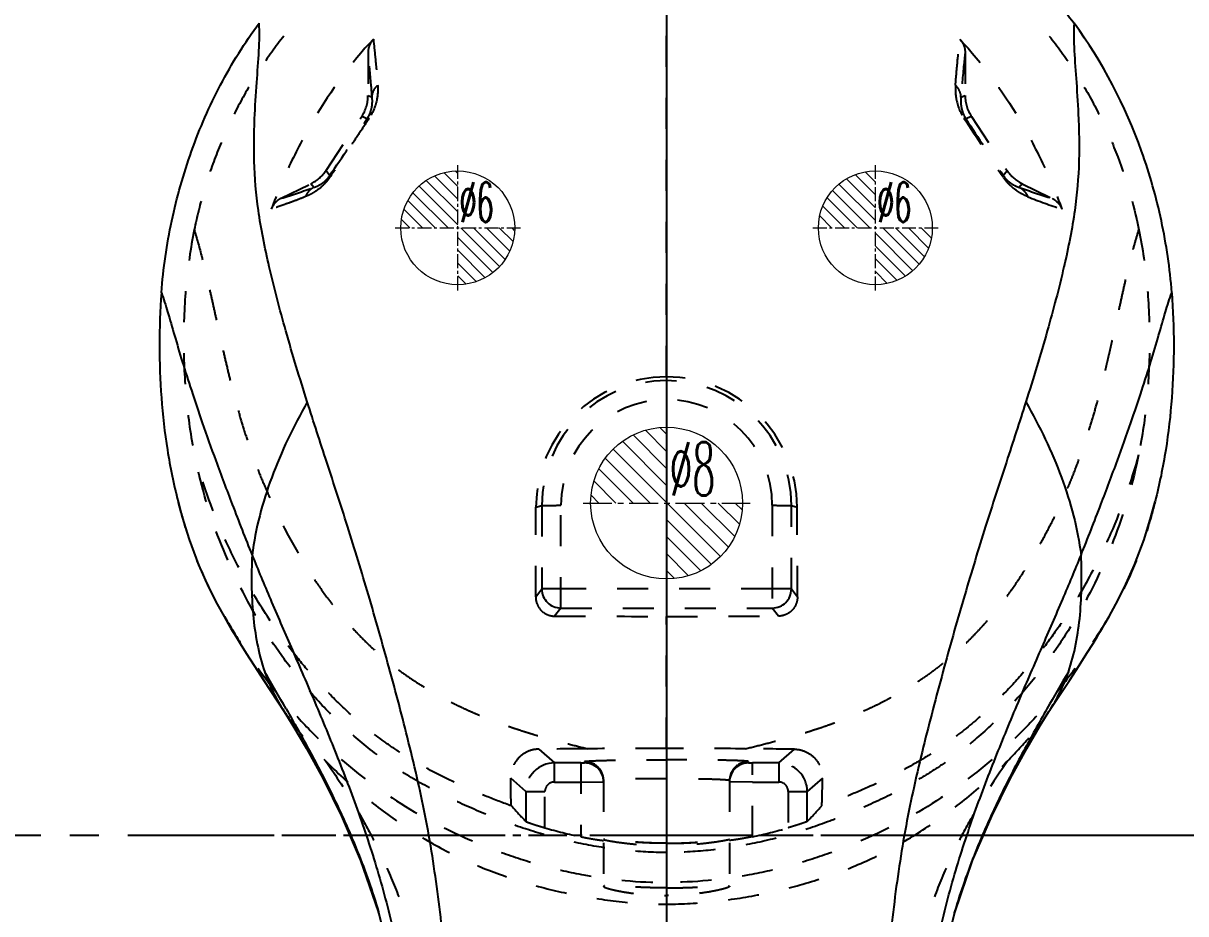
# Model space of a CAD drawing. Header units: millimetres. Extents: x 4 to 4769, y -754 to 1427.
# Drawn here: x 915.8 to 977, y 227.7 to 274.7 of the extents above; entities that cross this region are included whole.
import ezdxf
from ezdxf.enums import TextEntityAlignment as Align

# ---------------------------------------------------------------- set-up
doc = ezdxf.new("R2010")
doc.units = ezdxf.units.MM
doc.header["$LTSCALE"] = 16.335
doc.linetypes.add('CENTER', pattern=[0.6, 0.375, -0.075, 0.075, -0.075])
doc.linetypes.add('HIDDEN', pattern=[0.2, 0.1, -0.1])
doc.layers.get('0').update_dxf_attribs({"linetype": 'CONTINUOUS'})
doc.layers.add('DEFAULT_2', color=8, linetype='HIDDEN')
doc.layers.add('epin', color=13, linetype='CONTINUOUS', lineweight=9)
doc.styles.add('TXT05', font='txt.shx', dxfattribs={"width": 0.5, "bigfont": 'gbcbig.shx'})

# ---------------------------------------------------------------- blocks, each defined once
blk = doc.blocks.new('epin_ejp_8')
at = {"layer": 'epin'}
h = blk.add_hatch(dxfattribs=at)
h.set_pattern_fill('_ANSI31', color=123, scale=0.2, angle=90, style=0)
h.set_pattern_definition([(135, (-1217.56114, 35.9661), (-0.4490128, -0.4490128), [])])
h.paths.add_polyline_path([(0, 4, 0.414214), (-4, 0), (0, 0)])
h.paths.add_polyline_path([(4, 0), (0, 0), (0, -4, 0.414214)])
at = {"layer": 'epin', "color": 1, "linetype": 'CENTER', "ltscale": 0.248791}
for p, q in [((0, -4.4), (0, 4.4)), ((-4.4, 0), (4.4, 0))]:
    blk.add_line(p, q, dxfattribs=at)
at = {"layer": 'epin'}
blk.add_circle((0, 0), 4, dxfattribs=at)
at = {"layer": 'epin', "color": 6, "style": 'TXT05', "width": 0.5}
blk.add_text('%%c8', height=2.8, dxfattribs=at).set_placement((0.16, 0.4))
blk = doc.blocks.new('epin_ejp_6')
at = {"layer": 'epin'}
h = blk.add_hatch(dxfattribs=at)
h.set_pattern_fill('_ANSI31', color=123, scale=0.15, angle=90, style=0)
h.set_pattern_definition([(135, (-648.39147, -667.1919), (-0.3367596, -0.3367596), [])])
h.paths.add_polyline_path([(0, 3, 0.414214), (-3, 0), (0, 0)])
h.paths.add_polyline_path([(3, 0), (0, 0), (0, -3, 0.414214)])
at = {"layer": 'epin', "color": 1, "linetype": 'CENTER', "ltscale": 0.12}
for p, q in [((0, -3.3), (0, 3.3)), ((-3.3, 0), (3.3, 0))]:
    blk.add_line(p, q, dxfattribs=at)
at = {"layer": 'epin'}
blk.add_circle((0, 0), 3, dxfattribs=at)
at = {"layer": 'epin', "color": 6, "style": 'TXT05', "width": 0.5}
blk.add_text('%%c6', height=2.1, dxfattribs=at).set_placement((0.995, 1.35), align=Align.MIDDLE)
blk = doc.blocks.new('89')
at = {"layer": 'epin'}
for name, p in [('epin_ejp_6', (938.657, 263.885)), ('epin_ejp_8', (949.657, 249.385))]:
    blk.add_blockref(name, p, dxfattribs=at)
at = {"layer": 'epin', "rotation": 359.9999971997667}
blk.add_blockref('epin_ejp_6', (960.657, 263.885), dxfattribs=at)

msp = doc.modelspace()

# ---------------------------------------------------------------- linework, layer by layer
at = {"color": 7, "linetype": 'Continuous'}
for p, q in [((949.657, 285.721), (949.657, 178.993)), ((969.799, 238.403), (970.877, 240.04))]:
    msp.add_line(p, q, dxfattribs=at)
at = {"color": 1, "linetype": 'CENTER', "ltscale": 1.243955}
msp.add_line((787.157, 231.885), (1017.157, 231.885), dxfattribs=at)
at = {"color": 7, "linetype": 'Continuous'}
for points in [[(923.92, 249.474), (924.143, 248.639), (924.504, 247.469), (925.001, 246.133), (925.529, 244.949), (925.985, 244.053), (926.344, 243.402), (926.564, 243.023), (926.709, 242.779), (926.827, 242.584), (926.977, 242.336), (927.194, 241.986), (927.514, 241.474), (927.928, 240.826), (928.438, 240.04), (929.515, 238.404)], [(970.877, 240.04), (971.387, 240.826), (971.8, 241.474), (972.121, 241.986), (972.337, 242.336), (972.488, 242.584), (972.605, 242.779), (972.75, 243.023), (972.97, 243.402), (973.33, 244.053), (973.785, 244.949), (974.313, 246.133), (974.81, 247.469), (975.171, 248.639), (975.394, 249.474)], [(929.516, 238.403), (929.977, 237.671), (930.687, 236.457), (931.561, 234.85), (932.531, 232.887), (933.535, 230.546), (934.475, 227.82), (935.267, 224.677)], [(963.433, 221.437), (964.048, 224.677), (964.839, 227.82), (965.779, 230.546), (966.783, 232.887), (967.753, 234.85), (968.628, 236.457), (969.337, 237.671), (969.798, 238.403)]]:
    msp.add_lwpolyline(points, dxfattribs=at)
for centre, radius, start, end in [((769.24, 146.644), 184.842, 29.81168, 30.50753), ((1130.074, 146.644), 184.841, 149.49247, 150.18832), ((902.17, 218.31), 33.692, 16.26383, 16.44492), ((997.144, 218.31), 33.692, 163.55508, 163.73617)]:
    msp.add_arc(centre, radius, start, end, dxfattribs=at)
for points, knots in [([(949.657, 285.721), (950.699, 285.721), (952.784, 285.57), (955.855, 284.955), (958.841, 284.011), (961.708, 282.749), (964.412, 281.168), (966.91, 279.276), (969.17, 277.108), (970.507, 275.502), (971.125, 274.664)], [0, 0, 0, 0, 0.12498, 0.249978, 0.374983, 0.499992, 0.624992, 0.749988, 0.875002, 1, 1, 1, 1]), ([(923.044, 260.469), (923.14, 261.739), (923.508, 264.268), (924.554, 267.954), (926.084, 271.468), (927.434, 273.641), (928.19, 274.666)], [0, 0, 0, 0, 0.250004, 0.50001, 0.750019, 1, 1, 1, 1]), ([(930.731, 254.714), (930.337, 255.957), (929.616, 258.313), (928.855, 261.203), (928.396, 263.324), (928.077, 265.174), (927.929, 266.911), (927.92, 268.522), (927.963, 269.91), (928.06, 271.466), (928.173, 272.911), (928.218, 273.949), (928.208, 274.432), (928.189, 274.664)], [0, 0, 0, 0, 0.192649, 0.364013, 0.441438, 0.513309, 0.641302, 0.698386, 0.751394, 0.846442, 0.92871, 0.965608, 1, 1, 1, 1]), ([(971.126, 274.663), (971.107, 274.431), (971.097, 273.948), (971.142, 272.91), (971.255, 271.465), (971.352, 269.909), (971.395, 268.521), (971.386, 266.91), (971.238, 265.173), (970.919, 263.323), (970.46, 261.202), (969.698, 258.312), (968.978, 255.956), (968.584, 254.714)], [0, 0, 0, 0, 0.034393, 0.071291, 0.15356, 0.248608, 0.301617, 0.3587, 0.486693, 0.558564, 0.635989, 0.807351, 1, 1, 1, 1]), ([(976.27, 260.469), (976.174, 261.739), (975.805, 264.269), (974.417, 269.17), (972.634, 272.621), (971.125, 274.664)], [0, 0, 0, 0, 0.250341, 0.500682, 1, 1, 1, 1]), ([(923.044, 260.469), (922.975, 259.549), (922.908, 257.702), (923.007, 254.933), (923.325, 252.18), (923.694, 250.369), (923.92, 249.474)], [0, 0, 0, 0, 0.250009, 0.500013, 0.750014, 1, 1, 1, 1]), ([(923.044, 260.468), (923.166, 260.135), (923.4, 259.386), (923.747, 258.17), (924.152, 256.79), (924.641, 255.254), (925.227, 253.516), (925.945, 251.51), (926.818, 249.185), (927.469, 247.527), (927.824, 246.64)], [0, 0, 0, 0, 0.072748, 0.160669, 0.259238, 0.367526, 0.490945, 0.635072, 0.804137, 1, 1, 1, 1]), ([(971.49, 246.64), (971.845, 247.527), (972.496, 249.185), (973.369, 251.51), (974.087, 253.516), (974.673, 255.254), (975.162, 256.79), (975.567, 258.17), (975.914, 259.387), (976.149, 260.135), (976.27, 260.469)], [0, 0, 0, 0, 0.195863, 0.364928, 0.509055, 0.632474, 0.740762, 0.839332, 0.927252, 1, 1, 1, 1]), ([(976.27, 260.469), (976.339, 259.549), (976.406, 257.703), (976.307, 254.933), (975.99, 252.18), (975.621, 250.369), (975.394, 249.474)], [0, 0, 0, 0, 0.250009, 0.500014, 0.750015, 1, 1, 1, 1]), ([(930.731, 254.714), (930.366, 254.071), (929.684, 252.769), (928.558, 250.123), (927.999, 248.036), (927.824, 246.64)], [0, 0, 0, 0, 0.257068, 0.510579, 1, 1, 1, 1]), ([(938.127, 224.017), (937.987, 225.471), (937.697, 228.358), (937.054, 232.626), (936.1, 236.74), (935.056, 240.702), (933.978, 244.496), (932.882, 248.095), (931.782, 251.474), (931.067, 253.656), (930.731, 254.714)], [0, 0, 0, 0, 0.138436, 0.27498, 0.408637, 0.538389, 0.663283, 0.782371, 0.894814, 1, 1, 1, 1]), ([(968.584, 254.714), (968.248, 253.656), (967.532, 251.474), (966.432, 248.095), (965.336, 244.496), (964.258, 240.702), (963.214, 236.74), (962.26, 232.626), (961.618, 228.358), (961.327, 225.471), (961.187, 224.017)], [0, 0, 0, 0, 0.105186, 0.217629, 0.336717, 0.461611, 0.591363, 0.72502, 0.861564, 1, 1, 1, 1]), ([(968.584, 254.714), (968.948, 254.071), (969.63, 252.769), (970.756, 250.123), (971.316, 248.036), (971.49, 246.64)], [0, 0, 0, 0, 0.257068, 0.510579, 1, 1, 1, 1]), ([(927.824, 246.64), (927.773, 245.595), (927.781, 244.024), (928.065, 241.965), (928.325, 240.963), (928.492, 240.479)], [0, 0, 0, 0, 0.503643, 0.75318, 1, 1, 1, 1]), ([(927.824, 246.64), (928.135, 245.863), (928.812, 244.245), (929.904, 241.729), (931.082, 239.014), (932.285, 236.108), (933.464, 233.034), (934.535, 229.795), (935.404, 226.374), (935.843, 224.024), (936.034, 222.821)], [0, 0, 0, 0, 0.099372, 0.208128, 0.32565, 0.450673, 0.581405, 0.716374, 0.855381, 1, 1, 1, 1]), ([(963.28, 222.821), (963.472, 224.024), (963.91, 226.374), (964.78, 229.795), (965.85, 233.034), (967.029, 236.108), (968.232, 239.014), (969.41, 241.729), (970.502, 244.245), (971.179, 245.863), (971.49, 246.64)], [0, 0, 0, 0, 0.144619, 0.283626, 0.418595, 0.549327, 0.67435, 0.791872, 0.900628, 1, 1, 1, 1]), ([(970.822, 240.479), (970.989, 240.963), (971.249, 241.965), (971.533, 244.024), (971.541, 245.595), (971.49, 246.64)], [0, 0, 0, 0, 0.24682, 0.496357, 1, 1, 1, 1]), ([(928.492, 240.479), (928.618, 240.114), (928.915, 239.398), (929.303, 238.727), (929.515, 238.404)], [0, 0, 0, 0, 0.499698, 1, 1, 1, 1]), ([(969.799, 238.404), (970.011, 238.727), (970.399, 239.398), (970.696, 240.114), (970.822, 240.479)], [0, 0, 0, 0, 0.500302, 1, 1, 1, 1]), ([(929.62, 238.538), (930.04, 237.803), (930.677, 236.664), (931.511, 235.088), (932.153, 233.802), (932.788, 232.437), (933.625, 230.467), (934.168, 228.917), (934.484, 227.848)], [0, 0, 0, 0, 0.215832, 0.332321, 0.454463, 0.582269, 0.71577, 1, 1, 1, 1]), ([(969.694, 238.538), (969.274, 237.803), (968.637, 236.664), (967.804, 235.088), (967.161, 233.802), (966.527, 232.437), (965.69, 230.467), (965.146, 228.917), (964.831, 227.848)], [0, 0, 0, 0, 0.215832, 0.332321, 0.454463, 0.582269, 0.71577, 1, 1, 1, 1])]:
    msp.add_open_spline(points, degree=3, knots=knots, dxfattribs=at)
at = {"layer": 'DEFAULT_2', "color": 1, "linetype": 'CENTER', "ltscale": 0.331089}
for p, q in [((949.657, 285.721), (949.657, 178.049)), ((922.908, 231.885), (976.406, 231.885))]:
    msp.add_line(p, q, dxfattribs=at)
at = {"layer": 'DEFAULT_2', "color": 8, "linetype": 'HIDDEN'}
for p, q in [((949.657, 256.036), (949.657, 283.332)), ((933.929, 273.104), (933.929, 270.854)), ((965.385, 273.104), (965.385, 270.854)), ((933.929, 270.854), (934.147, 270.768)), ((965.167, 270.768), (965.385, 270.854)), ((931.719, 266.906), (933.596, 269.746)), ((933.89, 269.631), (933.596, 269.746)), ((965.718, 269.746), (965.424, 269.631)), ((965.718, 269.746), (967.595, 266.906)), ((931.719, 266.906), (931.923, 266.647)), ((967.391, 266.647), (967.595, 266.906)), ((929.351, 265.441), (930.924, 266.209)), ((931.074, 266.018), (930.924, 266.209)), ((968.39, 266.209), (968.24, 266.018)), ((968.39, 266.209), (969.963, 265.441)), ((942.776, 249.169), (943.084, 249.262)), ((943.084, 249.262), (943.084, 244.859)), ((944.089, 243.854), (944.089, 249.265)), ((955.225, 249.265), (955.225, 243.854)), ((956.23, 249.262), (956.538, 249.169)), ((956.23, 244.859), (956.23, 249.262)), ((942.762, 244.44), (943.084, 244.859)), ((955.225, 244.862), (944.089, 244.862)), ((956.23, 244.859), (956.552, 244.44)), ((944.089, 243.854), (943.761, 243.428)), ((944.089, 243.854), (955.225, 243.854)), ((955.553, 243.428), (955.225, 243.854)), ((949.657, 236.459), (949.657, 243.415)), ((942.924, 236.417), (943.752, 235.689)), ((955.563, 235.689), (956.39, 236.417)), ((945.135, 235.689), (943.752, 235.689)), ((943.752, 234.687), (943.752, 235.689)), ((945.135, 235.689), (945.135, 231.806)), ((945.336, 235.762), (945.336, 235.693)), ((953.979, 235.693), (953.979, 235.762)), ((955.563, 235.689), (954.18, 235.689)), ((954.18, 231.806), (954.18, 235.689)), ((955.563, 235.689), (955.563, 234.687)), ((942.245, 234.182), (941.445, 234.886)), ((943.752, 234.687), (945.135, 234.687)), ((945.135, 234.687), (946.341, 234.689)), ((946.341, 234.757), (946.341, 229.187)), ((952.974, 234.757), (952.974, 229.187)), ((954.18, 234.687), (952.974, 234.689)), ((954.18, 234.687), (955.563, 234.687)), ((957.87, 234.886), (957.07, 234.182)), ((942.245, 234.182), (942.245, 232.606)), ((943.249, 232.275), (943.249, 234.185)), ((956.065, 234.185), (956.065, 232.275)), ((957.07, 232.606), (957.07, 234.182))]:
    msp.add_line(p, q, dxfattribs=at)
for centre, radius, start, end in [((773.321, 373.355), 191.157, 326.06717, 327.13844), ((1182.218, 411.705), 259.267, 213.21977, 214.04274), ((1133.911, 378.575), 200.64, 212.88688, 213.90751), ((920.341, 295.213), 31.105, 286.83834, 290.18604), ((978.815, 294.741), 30.608, 249.78676, 253.18886), ((979.961, 293.906), 30.541, 248.32487, 251.91734), ((949.663, 249.151), 6.886, 90.04734, 179.84905), ((949.651, 249.151), 6.886, 0.15099, 89.95262), ((949.657, 249.261), 6.573, 0.00052, 179.99948), ((949.657, 249.265), 5.568, 0.00071, 179.99959), ((944.089, 244.859), 1.005, 180.01216, 269.98831), ((955.225, 244.859), 1.005, 270.01169, 359.98784), ((949.699, 1630.434), 1387.019, 269.754722, 269.998282), ((949.614, 1631.294), 1387.879, 270.001794, 270.245203), ((954.163, -914.344), 1150.816, 90.43118, 90.559551), ((950.429, -356.723), 593.183, 90.0746, 90.475916), ((948.89, -355.721), 592.18, 89.523745, 89.92574), ((945.152, -914.284), 1150.756, 89.440445, 89.568823), ((943.753, 234.181), 1.508, 90.02958, 179.97034), ((945.336, 234.757), 1.005, 0.00816, 90.00851), ((945.336, 234.688), 1.005, 0.00796, 90.00786), ((953.978, 234.757), 1.005, 89.99146, 179.99181), ((953.979, 234.688), 1.005, 89.9921, 179.992), ((955.562, 234.181), 1.508, 0.02964, 89.97044), ((943.752, 234.185), 0.502, 89.99418, 180.00523), ((955.563, 234.185), 0.502, 359.99477, 90.00583), ((980.708, 268.958), 52.923, 222.17412, 223.38358), ((917.969, 269.548), 53.792, 316.62618, 317.81611), ((950.262, 256.448), 25.17, 253.82306, 258.24632), ((949.052, 256.448), 25.17, 281.75368, 286.17694)]:
    msp.add_arc(centre, radius, start, end, dxfattribs=at)
for centre, major_axis, ratio, start_param, end_param in [((931.918, 270.854), (1.927, -0.575), 0.999332, -0.293908, 0.289837), ((967.397, 270.854), (1.927, 0.575), 0.999332, -3.43143, -2.847685), ((930.041, 268.016), (1.332, -1.507), 0.999346, -0.269854, 0.262372), ((969.273, 268.016), (-1.332, -1.507), 0.999346, -0.262372, 0.269854)]:
    msp.add_ellipse(centre, major_axis=major_axis, ratio=ratio, start_param=start_param, end_param=end_param, dxfattribs=at)
for points, knots in [([(949.657, 283.332), (948.233, 283.332), (946.092, 283.106), (943.316, 282.455), (941.274, 281.811), (939.28, 281.036), (937.335, 280.143), (935.456, 279.117), (933.663, 277.948), (931.978, 276.625), (930.439, 275.135), (929.067, 273.49), (927.862, 271.72), (926.827, 269.845), (925.96, 267.887), (925.266, 265.862), (924.918, 264.477), (924.775, 263.779)], [0, 0, 0, 0, 0.124873, 0.187385, 0.249898, 0.312413, 0.374927, 0.43744, 0.49995, 0.562455, 0.624956, 0.68746, 0.749965, 0.812473, 0.874982, 0.937491, 1, 1, 1, 1]), ([(949.657, 283.332), (951.081, 283.332), (953.223, 283.106), (955.998, 282.455), (958.04, 281.812), (960.034, 281.036), (961.979, 280.144), (963.857, 279.117), (965.651, 277.949), (967.335, 276.626), (968.874, 275.136), (970.246, 273.491), (971.452, 271.721), (972.487, 269.846), (973.642, 267.239), (974.252, 265.176), (974.538, 263.781)], [0, 0, 0, 0, 0.124888, 0.187406, 0.249927, 0.312449, 0.374969, 0.43749, 0.500007, 0.562519, 0.625028, 0.687539, 0.750051, 0.812566, 0.875082, 1, 1, 1, 1]), ([(934.211, 273.829), (933.016, 272.553), (931.452, 270.41), (929.82, 267.311), (929.14, 265.694), (928.833, 264.874)], [0, 0, 0, 0, 0.499614, 0.749825, 1, 1, 1, 1]), ([(934.211, 273.829), (934.121, 273.733), (933.977, 273.503), (933.929, 273.236), (933.929, 273.104)], [0, 0, 0, 0, 0.499903, 1, 1, 1, 1]), ([(934.211, 273.829), (934.251, 273.463), (934.335, 272.654), (934.402, 271.843), (934.437, 271.4)], [0, 0, 0, 0, 0.45289, 1, 1, 1, 1]), ([(964.877, 271.4), (964.912, 271.843), (964.979, 272.654), (965.063, 273.463), (965.103, 273.829)], [0, 0, 0, 0, 0.54711, 1, 1, 1, 1]), ([(965.103, 273.829), (965.193, 273.733), (965.337, 273.503), (965.385, 273.236), (965.385, 273.104)], [0, 0, 0, 0, 0.499887, 1, 1, 1, 1]), ([(965.103, 273.829), (966.298, 272.553), (967.862, 270.41), (969.495, 267.312), (970.175, 265.694), (970.482, 264.874)], [0, 0, 0, 0, 0.499619, 0.749826, 1, 1, 1, 1]), ([(934.147, 270.768), (934.131, 270.991), (934.068, 271.771), (933.993, 272.549), (933.929, 273.104)], [0, 0, 0, 0, 0.285852, 1, 1, 1, 1]), ([(965.385, 273.104), (965.366, 272.936), (965.28, 272.159), (965.213, 271.379), (965.167, 270.768)], [0, 0, 0, 0, 0.216435, 1, 1, 1, 1]), ([(934.437, 271.4), (934.455, 271.162), (934.427, 270.552), (934.194, 269.971), (933.993, 269.665)], [0, 0, 0, 0, 0.393913, 1, 1, 1, 1]), ([(934.147, 270.768), (934.149, 270.885), (934.205, 271.123), (934.349, 271.318), (934.437, 271.4)], [0, 0, 0, 0, 0.492232, 1, 1, 1, 1]), ([(964.877, 271.4), (964.859, 271.162), (964.888, 270.552), (965.119, 269.971), (965.322, 269.665)], [0, 0, 0, 0, 0.393902, 1, 1, 1, 1]), ([(965.167, 270.768), (965.165, 270.885), (965.11, 271.123), (964.965, 271.318), (964.877, 271.4)], [0, 0, 0, 0, 0.492314, 1, 1, 1, 1]), ([(933.89, 269.631), (933.965, 269.748), (934.07, 269.968), (934.161, 270.355), (934.165, 270.615), (934.147, 270.768)], [0, 0, 0, 0, 0.350536, 0.61016, 1, 1, 1, 1]), ([(965.167, 270.768), (965.15, 270.615), (965.153, 270.355), (965.244, 269.968), (965.349, 269.748), (965.424, 269.631)], [0, 0, 0, 0, 0.38984, 0.649464, 1, 1, 1, 1]), ([(933.993, 269.665), (933.825, 269.408), (933.484, 268.891), (932.97, 268.113), (932.45, 267.337), (932.102, 266.822), (931.93, 266.565)], [0, 0, 0, 0, 0.247444, 0.498978, 0.751041, 1, 1, 1, 1]), ([(933.89, 269.631), (933.895, 269.636), (933.924, 269.66), (933.963, 269.665), (933.993, 269.665)], [0, 0, 0, 0, 0.202507, 1, 1, 1, 1]), ([(965.424, 269.631), (965.419, 269.637), (965.39, 269.66), (965.351, 269.665), (965.322, 269.665)], [0, 0, 0, 0, 0.205336, 1, 1, 1, 1]), ([(931.93, 266.565), (931.868, 266.471), (931.741, 266.308), (931.496, 266.052), (931.218, 265.829), (930.912, 265.646), (930.721, 265.561), (930.633, 265.525)], [0, 0, 0, 0, 0.199842, 0.367052, 0.628334, 0.831334, 1, 1, 1, 1]), ([(931.074, 266.018), (931.199, 266.057), (931.405, 266.15), (931.695, 266.362), (931.847, 266.535), (931.923, 266.647)], [0, 0, 0, 0, 0.36476, 0.622432, 1, 1, 1, 1]), ([(931.923, 266.647), (931.921, 266.642), (931.913, 266.614), (931.922, 266.585), (931.93, 266.565)], [0, 0, 0, 0, 0.204206, 1, 1, 1, 1]), ([(967.391, 266.647), (967.394, 266.642), (967.401, 266.614), (967.393, 266.585), (967.384, 266.565)], [0, 0, 0, 0, 0.202077, 1, 1, 1, 1]), ([(968.681, 265.525), (968.593, 265.561), (968.402, 265.646), (968.096, 265.83), (967.817, 266.052), (967.574, 266.308), (967.445, 266.471), (967.384, 266.565)], [0, 0, 0, 0, 0.168654, 0.371758, 0.633096, 0.800402, 1, 1, 1, 1]), ([(967.391, 266.647), (967.467, 266.535), (967.62, 266.362), (967.909, 266.15), (968.115, 266.057), (968.24, 266.018)], [0, 0, 0, 0, 0.377568, 0.63524, 1, 1, 1, 1]), ([(931.074, 266.018), (930.975, 265.968), (930.793, 265.827), (930.674, 265.631), (930.633, 265.525)], [0, 0, 0, 0, 0.495379, 1, 1, 1, 1]), ([(968.24, 266.018), (968.339, 265.968), (968.521, 265.828), (968.64, 265.631), (968.681, 265.525)], [0, 0, 0, 0, 0.494033, 1, 1, 1, 1]), ([(930.633, 265.525), (930.458, 265.457), (930.13, 265.328), (929.659, 265.156), (929.234, 265.006), (928.963, 264.915), (928.833, 264.874)], [0, 0, 0, 0, 0.294017, 0.552762, 0.78583, 1, 1, 1, 1]), ([(929.351, 265.441), (929.234, 265.384), (929.019, 265.225), (928.878, 264.996), (928.833, 264.874)], [0, 0, 0, 0, 0.50007, 1, 1, 1, 1]), ([(969.963, 265.441), (970.08, 265.384), (970.295, 265.225), (970.436, 264.996), (970.482, 264.874)], [0, 0, 0, 0, 0.500074, 1, 1, 1, 1]), ([(924.775, 263.779), (924.576, 262.806), (924.296, 260.834), (924.172, 257.853), (924.311, 254.873), (924.589, 252.901), (924.79, 251.928)], [0, 0, 0, 0, 0.249981, 0.499997, 0.750015, 1, 1, 1, 1]), ([(924.776, 263.779), (924.919, 263.303), (925.123, 262.577), (925.363, 261.59), (925.539, 260.825), (925.716, 260.046), (925.892, 259.248), (926.067, 258.43), (926.253, 257.597), (926.452, 256.748), (926.656, 255.881), (926.884, 254.999), (927.135, 254.102), (927.408, 253.188), (927.718, 252.26), (928.062, 251.318), (928.442, 250.362), (928.869, 249.396), (929.501, 248.072), (930.224, 246.746), (931.048, 245.427), (931.628, 244.596), (932.135, 243.935), (932.541, 243.435), (932.974, 242.938), (933.435, 242.447), (933.923, 241.956), (934.447, 241.475), (935.008, 241.004), (935.603, 240.54), (936.24, 240.092), (936.919, 239.663), (937.51, 239.315), (938.002, 239.048), (938.386, 238.854), (938.778, 238.666), (939.177, 238.478), (939.585, 238.295), (940.003, 238.122), (940.429, 237.956), (940.862, 237.791), (941.302, 237.632), (941.75, 237.482), (942.204, 237.337), (942.819, 237.148), (943.599, 236.926), (944.547, 236.678), (945.183, 236.517), (945.502, 236.439)], [0, 0, 0, 0, 0.040267, 0.061106, 0.082332, 0.103832, 0.125889, 0.148588, 0.171601, 0.195068, 0.219251, 0.243831, 0.268919, 0.294764, 0.321138, 0.348206, 0.376025, 0.404501, 0.433815, 0.49486, 0.526808, 0.559889, 0.57691, 0.594319, 0.612101, 0.630288, 0.648981, 0.668162, 0.687902, 0.7083, 0.729329, 0.751016, 0.773406, 0.784847, 0.796441, 0.808198, 0.820123, 0.832201, 0.844423, 0.856792, 0.869306, 0.881951, 0.894718, 0.907601, 0.920589, 0.946827, 0.973329, 1, 1, 1, 1]), ([(953.812, 236.439), (954.132, 236.517), (954.768, 236.678), (955.716, 236.926), (956.495, 237.149), (957.11, 237.337), (957.564, 237.482), (958.012, 237.632), (958.452, 237.792), (958.885, 237.955), (959.312, 238.121), (959.728, 238.298), (960.137, 238.48), (960.538, 238.662), (960.93, 238.853), (961.31, 239.053), (961.683, 239.253), (962.047, 239.456), (962.4, 239.667), (962.742, 239.883), (963.076, 240.101), (963.401, 240.321), (963.712, 240.549), (964.015, 240.779), (964.31, 241.009), (964.594, 241.244), (964.956, 241.56), (965.391, 241.956), (965.879, 242.446), (966.339, 242.939), (966.773, 243.435), (967.179, 243.936), (967.686, 244.597), (968.265, 245.428), (968.895, 246.431), (969.46, 247.43), (969.979, 248.417), (970.445, 249.396), (970.872, 250.363), (971.251, 251.319), (971.598, 252.26), (971.902, 253.189), (972.183, 254.102), (972.388, 254.856), (972.544, 255.45), (972.657, 255.887), (972.763, 256.322), (972.864, 256.755), (972.963, 257.182), (973.06, 257.604), (973.156, 258.021), (973.246, 258.436), (973.334, 258.848), (973.452, 259.386), (973.603, 260.047), (973.769, 260.829), (973.921, 261.469), (974.045, 261.97), (974.167, 262.463), (974.325, 263.068), (974.466, 263.546), (974.538, 263.781)], [0, 0, 0, 0, 0.026671, 0.053172, 0.079409, 0.092396, 0.105279, 0.118046, 0.130691, 0.143201, 0.155569, 0.167797, 0.179874, 0.191786, 0.203547, 0.215157, 0.226591, 0.237854, 0.248961, 0.259907, 0.270665, 0.281249, 0.291695, 0.301966, 0.312058, 0.322013, 0.331833, 0.350999, 0.369682, 0.38789, 0.405657, 0.423068, 0.440089, 0.473181, 0.505106, 0.536085, 0.566162, 0.595487, 0.623961, 0.651795, 0.678821, 0.70529, 0.730974, 0.756238, 0.768586, 0.780739, 0.792835, 0.804884, 0.816759, 0.828401, 0.839926, 0.851443, 0.862876, 0.874086, 0.89601, 0.917842, 0.938922, 0.949288, 0.959652, 0.980099, 1, 1, 1, 1]), ([(974.538, 263.781), (974.738, 262.808), (975.019, 260.836), (975.142, 257.854), (975.004, 254.873), (974.725, 252.901), (974.525, 251.928)], [0, 0, 0, 0, 0.249981, 0.499997, 0.750015, 1, 1, 1, 1]), ([(949.657, 230.972), (948.923, 230.972), (947.455, 231.051), (945.275, 231.381), (943.134, 231.905), (941.044, 232.606), (939.009, 233.45), (937.031, 234.421), (935.14, 235.555), (933.383, 236.889), (931.78, 238.404), (930.322, 240.057), (929.009, 241.827), (927.458, 244.322), (925.902, 247.66), (925.085, 250.492), (924.79, 251.928)], [0, 0, 0, 0, 0.062506, 0.125015, 0.187527, 0.250042, 0.312558, 0.375075, 0.437583, 0.500086, 0.562593, 0.625105, 0.687618, 0.750132, 0.875064, 1, 1, 1, 1]), ([(941.488, 233.426), (941.044, 233.584), (940.183, 233.915), (938.564, 234.608), (937.061, 235.361), (935.696, 236.183), (934.517, 236.987), (933.226, 238.026), (931.88, 239.316), (930.72, 240.593), (929.71, 241.853), (928.564, 243.46), (927.383, 245.414), (925.96, 248.328), (925.184, 250.514), (924.79, 251.926)], [0, 0, 0, 0, 0.054385, 0.106452, 0.203473, 0.248206, 0.290412, 0.368221, 0.439345, 0.505436, 0.567377, 0.625742, 0.733333, 0.83066, 1, 1, 1, 1]), ([(974.525, 251.928), (974.229, 250.491), (973.412, 247.659), (971.856, 244.321), (970.304, 241.827), (968.992, 240.056), (967.533, 238.403), (966.197, 237.141), (965.052, 236.22), (964.155, 235.581), (963.226, 234.989), (961.952, 234.259), (960.635, 233.608), (959.287, 233.027), (957.92, 232.49), (956.18, 231.905), (954.039, 231.38), (951.859, 231.051), (950.391, 230.972), (949.657, 230.972)], [0, 0, 0, 0, 0.124952, 0.249882, 0.312391, 0.374902, 0.437416, 0.499943, 0.531198, 0.56245, 0.593715, 0.624986, 0.687483, 0.718741, 0.750004, 0.812503, 0.874994, 0.937508, 1, 1, 1, 1]), ([(974.524, 251.926), (974.13, 250.514), (973.355, 248.328), (971.932, 245.414), (970.75, 243.46), (969.604, 241.853), (968.594, 240.593), (967.434, 239.316), (966.089, 238.026), (964.797, 236.987), (963.618, 236.183), (962.254, 235.361), (960.75, 234.608), (959.131, 233.915), (958.27, 233.584), (957.827, 233.426)], [0, 0, 0, 0, 0.16934, 0.266666, 0.374257, 0.432623, 0.494564, 0.560654, 0.631779, 0.709588, 0.751793, 0.796527, 0.893548, 0.945615, 1, 1, 1, 1]), ([(923.92, 249.474), (924.01, 249.121), (924.202, 248.416), (924.642, 247.024), (925.317, 245.326), (926.344, 243.389), (927.506, 241.532), (928.793, 239.759), (930.204, 238.082), (931.742, 236.52), (933.962, 234.622), (937.029, 232.617), (940.372, 231.124), (943.159, 230.251), (946.006, 229.603), (948.199, 229.395), (949.657, 229.395)], [0, 0, 0, 0, 0.031267, 0.062534, 0.125046, 0.187563, 0.250084, 0.312607, 0.37513, 0.43765, 0.50017, 0.625103, 0.750051, 0.812573, 0.875093, 1, 1, 1, 1]), ([(943.084, 249.262), (943.086, 249.262), (943.093, 249.261), (943.108, 249.262), (943.133, 249.262), (943.167, 249.263), (943.209, 249.263), (943.282, 249.263), (943.391, 249.264), (943.541, 249.264), (943.712, 249.264), (943.897, 249.265), (944.024, 249.265), (944.089, 249.265)], [0, 0, 0, 0, 0.005795, 0.021022, 0.045526, 0.079127, 0.121479, 0.172154, 0.29661, 0.447666, 0.619679, 0.806348, 1, 1, 1, 1]), ([(975.394, 249.474), (975.215, 248.767), (974.807, 247.364), (973.997, 245.326), (972.971, 243.389), (971.808, 241.532), (970.521, 239.759), (969.11, 238.082), (967.573, 236.52), (965.352, 234.622), (962.285, 232.617), (958.942, 231.124), (956.155, 230.251), (953.308, 229.603), (951.115, 229.395), (949.657, 229.395)], [0, 0, 0, 0, 0.062521, 0.125033, 0.187551, 0.250073, 0.312597, 0.375121, 0.437642, 0.500163, 0.625098, 0.750048, 0.81257, 0.875091, 1, 1, 1, 1]), ([(955.225, 249.265), (955.29, 249.265), (955.418, 249.265), (955.603, 249.264), (955.773, 249.264), (955.923, 249.264), (956.033, 249.263), (956.105, 249.263), (956.148, 249.263), (956.181, 249.262), (956.206, 249.262), (956.221, 249.261), (956.228, 249.262), (956.23, 249.262)], [0, 0, 0, 0, 0.193652, 0.380321, 0.552334, 0.70339, 0.827846, 0.878521, 0.920873, 0.954474, 0.978978, 0.994205, 1, 1, 1, 1]), ([(942.762, 244.44), (942.763, 244.839), (942.767, 246.415), (942.772, 247.991), (942.776, 249.169)], [0, 0, 0, 0, 0.252697, 1, 1, 1, 1]), ([(956.552, 244.44), (956.551, 244.839), (956.547, 246.415), (956.542, 247.991), (956.538, 249.169)], [0, 0, 0, 0, 0.252697, 1, 1, 1, 1]), ([(942.762, 244.44), (942.762, 244.307), (942.814, 244.041), (943.037, 243.707), (943.367, 243.482), (943.63, 243.428), (943.761, 243.428)], [0, 0, 0, 0, 0.254421, 0.502959, 0.749741, 1, 1, 1, 1]), ([(944.089, 244.862), (944.024, 244.862), (943.897, 244.862), (943.712, 244.862), (943.541, 244.862), (943.391, 244.861), (943.282, 244.861), (943.209, 244.861), (943.167, 244.86), (943.133, 244.86), (943.108, 244.86), (943.093, 244.859), (943.086, 244.86), (943.084, 244.859)], [0, 0, 0, 0, 0.193652, 0.380321, 0.552334, 0.70339, 0.827846, 0.878521, 0.920873, 0.954474, 0.978978, 0.994205, 1, 1, 1, 1]), ([(956.23, 244.859), (956.228, 244.86), (956.221, 244.859), (956.206, 244.86), (956.181, 244.86), (956.148, 244.86), (956.105, 244.861), (956.033, 244.861), (955.923, 244.861), (955.773, 244.862), (955.603, 244.862), (955.418, 244.862), (955.29, 244.862), (955.225, 244.862)], [0, 0, 0, 0, 0.005795, 0.021022, 0.045526, 0.079127, 0.121479, 0.172154, 0.29661, 0.447666, 0.619679, 0.806348, 1, 1, 1, 1]), ([(956.552, 244.44), (956.553, 244.307), (956.5, 244.041), (956.277, 243.707), (955.947, 243.482), (955.684, 243.428), (955.553, 243.428)], [0, 0, 0, 0, 0.254515, 0.503051, 0.749799, 1, 1, 1, 1]), ([(929.516, 238.404), (929.832, 237.922), (930.529, 237.028), (931.296, 236.198), (931.684, 235.805)], [0, 0, 0, 0, 0.51069, 1, 1, 1, 1]), ([(967.63, 235.805), (968.019, 236.198), (968.785, 237.028), (969.482, 237.922), (969.799, 238.404)], [0, 0, 0, 0, 0.48931, 1, 1, 1, 1]), ([(942.924, 236.417), (942.728, 236.415), (942.334, 236.331), (941.843, 235.988), (941.516, 235.482), (941.443, 235.084), (941.445, 234.886)], [0, 0, 0, 0, 0.249977, 0.498156, 0.746805, 1, 1, 1, 1]), ([(956.39, 236.417), (956.586, 236.415), (956.98, 236.331), (957.472, 235.988), (957.798, 235.482), (957.872, 235.084), (957.87, 234.886)], [0, 0, 0, 0, 0.250009, 0.498223, 0.746881, 1, 1, 1, 1]), ([(931.684, 235.805), (932.293, 235.187), (933.559, 234.026), (935.593, 232.484), (937.733, 231.17), (939.981, 230.116), (942.314, 229.311), (944.713, 228.731), (947.164, 228.352), (948.823, 228.251), (949.657, 228.251)], [0, 0, 0, 0, 0.129989, 0.257093, 0.382057, 0.505639, 0.628512, 0.751444, 0.875027, 1, 1, 1, 1]), ([(931.684, 235.805), (932.255, 235.004), (933.109, 233.68), (934.194, 231.731), (935.045, 229.951), (935.84, 227.924), (936.387, 226.056), (936.739, 224.434), (937.051, 222.685), (937.227, 221.344), (937.329, 220.438)], [0, 0, 0, 0, 0.177969, 0.284811, 0.403603, 0.534686, 0.678492, 0.755339, 0.834964, 1, 1, 1, 1]), ([(945.336, 235.762), (945.336, 235.764), (945.345, 235.768), (945.359, 235.772), (945.386, 235.777), (945.422, 235.782), (945.468, 235.786), (945.55, 235.793), (945.677, 235.801), (945.858, 235.809), (946.075, 235.818), (946.327, 235.825), (946.611, 235.832), (946.924, 235.839), (947.391, 235.847), (948.024, 235.854), (948.825, 235.86), (949.376, 235.861), (949.657, 235.861)], [0, 0, 0, 0, 0.00165, 0.005423, 0.011515, 0.019951, 0.030734, 0.043847, 0.076919, 0.118864, 0.169287, 0.227694, 0.293543, 0.366187, 0.444943, 0.617649, 0.805099, 1, 1, 1, 1]), ([(953.979, 235.762), (953.979, 235.764), (953.97, 235.768), (953.955, 235.772), (953.928, 235.777), (953.893, 235.782), (953.846, 235.786), (953.764, 235.793), (953.637, 235.801), (953.457, 235.809), (953.239, 235.818), (952.988, 235.825), (952.704, 235.832), (952.39, 235.839), (951.923, 235.847), (951.29, 235.854), (950.49, 235.86), (949.938, 235.861), (949.657, 235.861)], [0, 0, 0, 0, 0.00165, 0.005423, 0.011513, 0.019949, 0.030732, 0.043845, 0.076916, 0.118861, 0.169284, 0.227691, 0.293541, 0.366186, 0.444944, 0.617653, 0.805102, 1, 1, 1, 1]), ([(949.657, 228.251), (950.491, 228.251), (952.15, 228.352), (954.601, 228.731), (957, 229.311), (959.334, 230.116), (961.581, 231.17), (963.721, 232.484), (965.755, 234.026), (967.022, 235.187), (967.63, 235.805)], [0, 0, 0, 0, 0.124973, 0.248556, 0.371488, 0.494361, 0.617943, 0.742907, 0.870011, 1, 1, 1, 1]), ([(967.63, 235.805), (967.059, 235.004), (966.205, 233.68), (965.121, 231.731), (964.269, 229.951), (963.474, 227.924), (962.927, 226.056), (962.575, 224.434), (962.264, 222.685), (962.087, 221.344), (961.986, 220.438)], [0, 0, 0, 0, 0.177969, 0.284811, 0.403603, 0.534686, 0.678491, 0.755339, 0.834964, 1, 1, 1, 1]), ([(945.135, 235.689), (945.16, 235.689), (945.198, 235.689), (945.245, 235.689), (945.275, 235.69), (945.299, 235.691), (945.316, 235.691), (945.326, 235.692), (945.331, 235.692), (945.334, 235.693), (945.336, 235.693), (945.336, 235.693)], [0, 0, 0, 0, 0.382191, 0.555089, 0.706483, 0.83002, 0.922036, 0.955293, 0.979564, 0.994509, 1, 1, 1, 1]), ([(953.979, 235.693), (953.979, 235.693), (953.981, 235.693), (953.983, 235.692), (953.988, 235.692), (953.998, 235.691), (954.015, 235.691), (954.039, 235.69), (954.069, 235.689), (954.117, 235.689), (954.154, 235.689), (954.18, 235.689)], [0, 0, 0, 0, 0.005491, 0.020436, 0.044707, 0.077964, 0.16998, 0.293517, 0.444911, 0.617809, 1, 1, 1, 1]), ([(941.486, 233.426), (941.483, 233.429), (941.482, 233.443), (941.478, 233.468), (941.475, 233.509), (941.471, 233.563), (941.468, 233.631), (941.464, 233.744), (941.459, 233.909), (941.454, 234.128), (941.451, 234.368), (941.447, 234.623), (941.445, 234.797), (941.445, 234.886)], [0, 0, 0, 0, 0.008098, 0.025921, 0.053641, 0.091162, 0.137935, 0.193105, 0.324284, 0.47625, 0.642327, 0.817942, 1, 1, 1, 1]), ([(949.657, 234.86), (949.441, 234.86), (949.018, 234.858), (948.404, 234.853), (947.918, 234.845), (947.56, 234.837), (947.319, 234.83), (947.102, 234.823), (946.908, 234.815), (946.742, 234.806), (946.603, 234.797), (946.494, 234.788), (946.421, 234.78), (946.379, 234.773), (946.359, 234.768), (946.347, 234.764), (946.341, 234.759), (946.341, 234.757)], [0, 0, 0, 0, 0.194736, 0.381999, 0.55454, 0.633247, 0.705858, 0.77163, 0.829993, 0.880425, 0.922405, 0.955475, 0.979418, 0.987929, 0.994128, 0.998057, 1, 1, 1, 1]), ([(952.974, 234.757), (952.974, 234.759), (952.967, 234.764), (952.955, 234.768), (952.935, 234.773), (952.893, 234.78), (952.821, 234.788), (952.711, 234.797), (952.573, 234.806), (952.406, 234.815), (952.213, 234.823), (951.995, 234.83), (951.755, 234.837), (951.396, 234.845), (950.91, 234.853), (950.296, 234.858), (949.873, 234.86), (949.657, 234.86)], [0, 0, 0, 0, 0.001943, 0.005872, 0.012071, 0.020582, 0.044525, 0.077595, 0.119575, 0.170007, 0.22837, 0.294142, 0.366753, 0.44546, 0.618001, 0.805264, 1, 1, 1, 1]), ([(957.828, 233.426), (957.831, 233.429), (957.833, 233.443), (957.837, 233.468), (957.84, 233.509), (957.843, 233.563), (957.846, 233.631), (957.851, 233.744), (957.855, 233.909), (957.86, 234.128), (957.864, 234.368), (957.867, 234.623), (957.869, 234.797), (957.87, 234.886)], [0, 0, 0, 0, 0.008097, 0.025922, 0.053641, 0.091162, 0.137935, 0.193105, 0.324283, 0.47625, 0.642327, 0.817942, 1, 1, 1, 1]), ([(942.245, 234.182), (942.253, 234.183), (942.281, 234.182), (942.34, 234.183), (942.433, 234.183), (942.557, 234.184), (942.706, 234.184), (942.94, 234.185), (943.123, 234.185), (943.249, 234.185)], [0, 0, 0, 0, 0.023634, 0.083504, 0.177412, 0.301927, 0.452322, 0.623112, 1, 1, 1, 1]), ([(956.065, 234.185), (956.191, 234.185), (956.374, 234.185), (956.608, 234.184), (956.757, 234.184), (956.881, 234.183), (956.974, 234.183), (957.034, 234.182), (957.062, 234.183), (957.07, 234.182)], [0, 0, 0, 0, 0.376771, 0.5475, 0.697909, 0.822467, 0.916444, 0.976352, 1, 1, 1, 1]), ([(942.245, 232.606), (942.247, 232.604), (942.256, 232.601), (942.272, 232.593), (942.299, 232.583), (942.335, 232.569), (942.379, 232.553), (942.453, 232.527), (942.563, 232.489), (942.713, 232.439), (942.881, 232.386), (943.062, 232.33), (943.186, 232.293), (943.249, 232.275)], [0, 0, 0, 0, 0.008235, 0.026023, 0.053145, 0.089292, 0.133951, 0.186548, 0.313119, 0.463517, 0.632069, 0.813115, 1, 1, 1, 1]), ([(957.07, 232.606), (957.068, 232.604), (957.059, 232.601), (957.042, 232.593), (957.015, 232.583), (956.98, 232.569), (956.935, 232.553), (956.861, 232.527), (956.751, 232.489), (956.602, 232.439), (956.434, 232.386), (956.253, 232.33), (956.128, 232.293), (956.065, 232.275)], [0, 0, 0, 0, 0.008235, 0.026021, 0.053142, 0.089286, 0.133942, 0.186537, 0.313103, 0.463498, 0.632052, 0.813109, 1, 1, 1, 1]), ([(945.135, 231.806), (945.212, 231.79), (945.364, 231.76), (945.586, 231.718), (945.791, 231.682), (945.949, 231.657), (946.06, 231.641), (946.131, 231.63), (946.193, 231.622), (946.244, 231.616), (946.284, 231.612), (946.311, 231.609), (946.326, 231.608), (946.334, 231.608), (946.338, 231.608), (946.341, 231.609), (946.341, 231.609)], [0, 0, 0, 0, 0.193716, 0.380746, 0.553452, 0.705326, 0.771564, 0.830369, 0.881122, 0.923354, 0.956615, 0.980537, 0.988943, 0.994964, 0.998604, 1, 1, 1, 1]), ([(949.657, 231.46), (949.441, 231.46), (949.018, 231.466), (948.403, 231.492), (947.918, 231.524), (947.56, 231.553), (947.32, 231.574), (947.102, 231.596), (946.909, 231.615), (946.742, 231.633), (946.603, 231.647), (946.506, 231.657), (946.443, 231.662), (946.407, 231.665), (946.38, 231.666), (946.359, 231.666), (946.348, 231.666), (946.341, 231.664), (946.341, 231.662)], [0, 0, 0, 0, 0.194701, 0.382077, 0.554713, 0.633499, 0.706245, 0.77222, 0.830805, 0.881407, 0.923505, 0.956688, 0.969813, 0.980575, 0.988963, 0.994969, 0.998601, 1, 1, 1, 1]), ([(946.341, 231.659), (946.341, 231.658), (946.343, 231.656), (946.352, 231.652), (946.374, 231.645), (946.409, 231.637), (946.437, 231.63), (946.453, 231.627)], [0, 0, 0, 0, 0.024189, 0.075135, 0.265058, 0.573575, 1, 1, 1, 1]), ([(949.657, 231.456), (949.45, 231.456), (949.042, 231.462), (948.45, 231.486), (947.9, 231.521), (947.413, 231.561), (947.054, 231.597), (946.811, 231.622), (946.665, 231.637), (946.546, 231.649), (946.454, 231.658), (946.391, 231.662), (946.358, 231.664), (946.347, 231.662)], [0, 0, 0, 0, 0.187441, 0.368379, 0.536223, 0.685252, 0.81015, 0.862115, 0.906423, 0.94268, 0.970512, 0.989668, 1, 1, 1, 1]), ([(946.453, 231.627), (946.514, 231.613), (946.662, 231.585), (947.056, 231.519), (947.706, 231.435), (948.626, 231.358), (949.301, 231.338), (949.657, 231.338)], [0, 0, 0, 0, 0.057765, 0.140547, 0.371396, 0.668109, 1, 1, 1, 1]), ([(949.657, 231.46), (949.873, 231.46), (950.296, 231.466), (950.911, 231.492), (951.396, 231.524), (951.754, 231.553), (951.995, 231.574), (952.212, 231.596), (952.405, 231.615), (952.572, 231.633), (952.711, 231.647), (952.808, 231.657), (952.871, 231.662), (952.907, 231.665), (952.935, 231.666), (952.956, 231.666), (952.966, 231.666), (952.974, 231.664), (952.974, 231.662)], [0, 0, 0, 0, 0.194697, 0.382073, 0.554716, 0.633504, 0.706253, 0.77223, 0.830815, 0.881416, 0.923512, 0.956693, 0.969817, 0.980579, 0.988965, 0.994969, 0.9986, 1, 1, 1, 1]), ([(949.657, 231.456), (949.864, 231.456), (950.272, 231.462), (950.865, 231.486), (951.414, 231.521), (951.901, 231.561), (952.26, 231.597), (952.503, 231.622), (952.649, 231.637), (952.768, 231.649), (952.86, 231.658), (952.923, 231.662), (952.956, 231.664), (952.967, 231.662)], [0, 0, 0, 0, 0.187444, 0.368391, 0.536242, 0.685275, 0.810172, 0.862136, 0.906438, 0.94269, 0.970519, 0.989671, 1, 1, 1, 1]), ([(952.861, 231.627), (952.8, 231.613), (952.652, 231.585), (952.259, 231.519), (951.609, 231.435), (950.689, 231.358), (950.013, 231.338), (949.657, 231.338)], [0, 0, 0, 0, 0.057767, 0.140551, 0.371405, 0.668119, 1, 1, 1, 1]), ([(952.974, 231.659), (952.974, 231.658), (952.971, 231.656), (952.962, 231.652), (952.941, 231.645), (952.906, 231.637), (952.877, 231.63), (952.861, 231.627)], [0, 0, 0, 0, 0.024188, 0.075133, 0.265053, 0.57357, 1, 1, 1, 1]), ([(954.18, 231.806), (954.102, 231.79), (953.95, 231.76), (953.728, 231.718), (953.523, 231.682), (953.365, 231.657), (953.254, 231.641), (953.183, 231.63), (953.122, 231.622), (953.07, 231.616), (953.03, 231.612), (953.003, 231.609), (952.988, 231.608), (952.98, 231.608), (952.976, 231.608), (952.974, 231.609), (952.974, 231.609)], [0, 0, 0, 0, 0.193716, 0.380748, 0.553457, 0.705331, 0.771568, 0.830374, 0.881125, 0.923357, 0.956617, 0.980538, 0.988944, 0.994964, 0.998604, 1, 1, 1, 1]), ([(949.657, 229.109), (949.441, 229.109), (949.018, 229.113), (948.404, 229.132), (947.838, 229.159), (947.342, 229.187), (946.982, 229.208), (946.742, 229.218), (946.603, 229.222), (946.506, 229.222), (946.442, 229.219), (946.407, 229.215), (946.379, 229.21), (946.357, 229.205), (946.341, 229.195), (946.341, 229.187)], [0, 0, 0, 0, 0.194484, 0.381645, 0.554041, 0.705255, 0.829382, 0.879732, 0.921578, 0.954561, 0.967635, 0.978403, 0.986887, 0.993154, 1, 1, 1, 1]), ([(946.341, 229.187), (946.341, 229.178), (946.365, 229.158), (946.412, 229.135), (946.493, 229.104), (946.602, 229.07), (946.741, 229.033), (946.979, 228.976), (947.339, 228.905), (947.834, 228.828), (948.4, 228.764), (949.016, 228.721), (949.441, 228.711), (949.657, 228.711)], [0, 0, 0, 0, 0.007959, 0.024172, 0.049364, 0.083462, 0.12613, 0.17698, 0.301172, 0.451428, 0.622223, 0.807481, 1, 1, 1, 1]), ([(949.657, 229.109), (949.873, 229.109), (950.296, 229.113), (950.91, 229.132), (951.476, 229.159), (951.972, 229.187), (952.333, 229.208), (952.572, 229.218), (952.711, 229.222), (952.809, 229.222), (952.872, 229.219), (952.907, 229.215), (952.936, 229.21), (952.958, 229.205), (952.974, 229.195), (952.974, 229.187)], [0, 0, 0, 0, 0.19448, 0.381644, 0.554037, 0.705248, 0.829375, 0.879729, 0.921575, 0.954558, 0.967635, 0.978405, 0.986888, 0.993153, 1, 1, 1, 1]), ([(952.974, 229.187), (952.974, 229.178), (952.949, 229.158), (952.902, 229.135), (952.821, 229.104), (952.712, 229.07), (952.573, 229.033), (952.335, 228.976), (951.976, 228.905), (951.481, 228.828), (950.915, 228.764), (950.299, 228.721), (949.874, 228.711), (949.657, 228.711)], [0, 0, 0, 0, 0.007958, 0.024179, 0.049371, 0.083472, 0.126145, 0.176991, 0.301173, 0.451407, 0.62219, 0.807461, 1, 1, 1, 1])]:
    msp.add_open_spline(points, degree=3, knots=knots, dxfattribs=at)

# ---------------------------------------------------------------- block references
msp.add_blockref('89', (0, 0))

doc.saveas('drawing.dxf')
